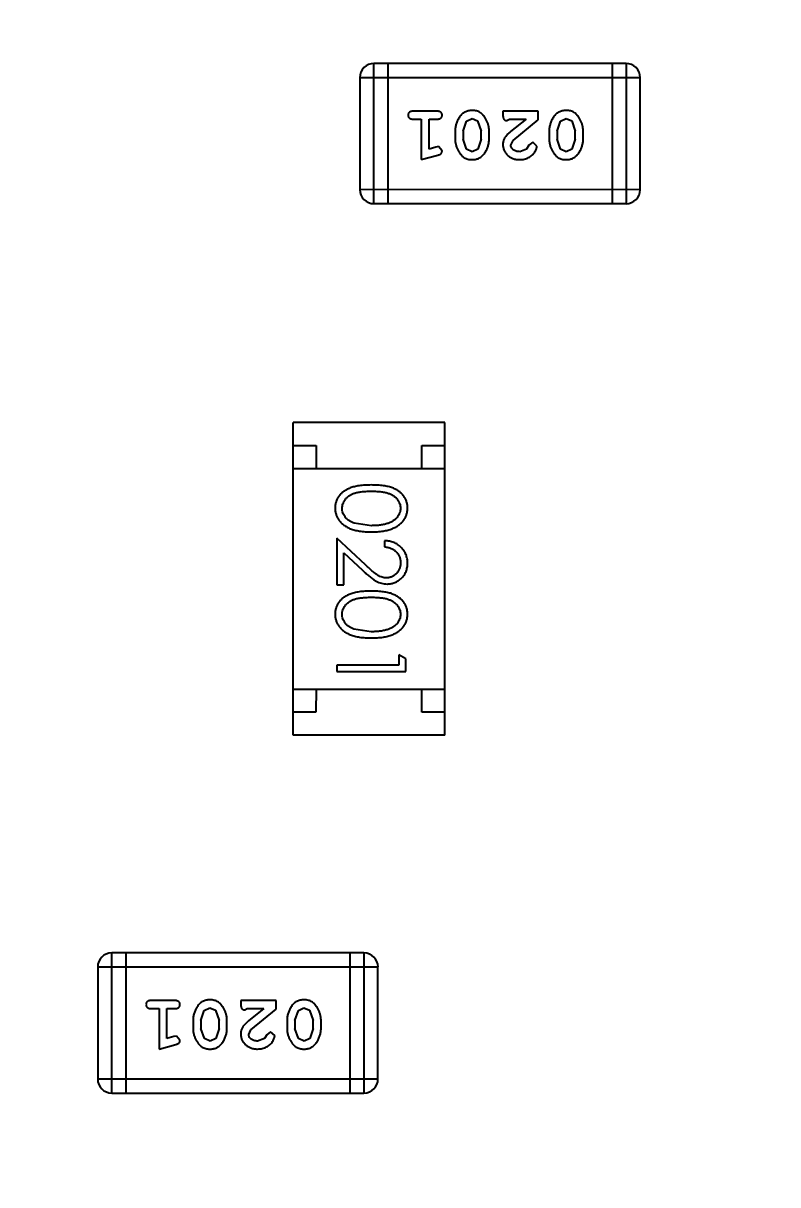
# Model space of a CAD drawing. Header units: inches. Extents: x -37.2 to 29.4, y -3.8 to 37.3.
# Drawn here: x -18.089 to -16.448, y 9.796 to 12.323 of the extents above; entities that cross this region are included whole.
import ezdxf

# ---------------------------------------------------------------- set-up
doc = ezdxf.new("R2010")
doc.units = ezdxf.units.IN
doc.header["$LTSCALE"] = 1.21
doc.header["$MEASUREMENT"] = 0
doc.header["$PDMODE"] = 3
doc.header["$PDSIZE"] = 0.3125
doc.layers.get('0').update_dxf_attribs({"linetype": 'CONTINUOUS'})
doc.layers.get('Defpoints').update_dxf_attribs({"linetype": 'CONTINUOUS'})
doc.layers.add('DIM', color=3, linetype='CONTINUOUS')
doc.styles.get("Standard").update_dxf_attribs({"font": 'txt', "width": 0.8})
doc.dimstyles.get("Standard").update_dxf_attribs({"dimtxt": 0.15625, "dimasz": 0.1875, "dimexe": 0.125, "dimexo": 0.0625, "dimgap": 0.09, "dimtad": 0, "dimtih": 1, "dimtoh": 1, "dimzin": 4, "dimdsep": 46, "dimtxsty": 'STANDARD', "dimblk": '_FILLED', "dimblk1": '_FILLED', "dimblk2": '_FILLED', "dimcen": 0.09, "dimazin": 1, "dimtp": 0.01, "dimtm": 0.01, "dimtfac": 1, "dimtofl": 0, "dimtmove": 0, "dimatfit": 3, "dimldrblk": '_FILLED', "dimfxl": 1, "dimtolj": 1, "dimtzin": 4, "dimarcsym": 0})

# ---------------------------------------------------------------- blocks, each defined once
blk = doc.blocks.new('_FILLED')
at = {"color": 0, "linetype": 'ByBlock'}
blk.add_solid([(0, 0), (-1, 0.1667), (-1, -0.1667)], dxfattribs=at)
blk = doc.blocks.new('*D5')
at = {"layer": 'Defpoints', "color": 0}
for p in [(-36.4962, 28.4485), (-28.0296, 28.4485), (-12.0218, 0.4472)]:
    blk.add_point(p, dxfattribs=at)
at = {"layer": 'DIM', "color": 0, "lineweight": -2}
for p, q in [((-28.0921, 28.4485), (-36.6212, 28.4485)), ((-36.4962, 27.4485), (-36.4962, 16.0045)), ((-36.4962, 1.4472), (-36.4962, 12.8912)), ((-12.0843, 0.4472), (-36.6212, 0.4472))]:
    blk.add_line(p, q, dxfattribs=at)
for p, rotation in [((-36.4962, 28.4485), 90), ((-36.4962, 0.4472), 270)]:
    blk.add_blockref('_FILLED', p, dxfattribs=dict(at, rotation=rotation))
at = {"layer": 'DIM', "color": 0, "insert": (-36.4962, 14.4478), "char_height": 1, "attachment_point": 5, "rotation": 90}
blk.add_mtext('\\A1;28.00', dxfattribs=at)

msp = doc.modelspace()

# ---------------------------------------------------------------- linework, layer by layer
at = {"color": 7, "linetype": 'Continuous'}
for p, q in [((-16.778, 12.2349), (-17.3266, 12.2349)), ((-17.3266, 11.9301), (-17.3266, 12.2349)), ((-17.2961, 12.2349), (-17.2962, 11.9301)), ((-16.8085, 12.2349), (-16.8085, 11.9301)), ((-16.778, 12.2349), (-16.778, 11.9301)), ((-17.3571, 12.2044), (-16.7475, 12.2044)), ((-17.3571, 12.2044), (-17.3571, 11.9606)), ((-16.7475, 11.9605), (-16.7475, 12.2044)), ((-17.1892, 12.1313), (-17.2411, 12.1313)), ((-16.9689, 12.1312), (-17.046, 12.1312)), ((-17.046, 12.1312), (-17.046, 12.1234)), ((-16.9689, 12.1124), (-16.9689, 12.1312)), ((-17.2411, 12.114), (-17.2238, 12.114)), ((-17.2238, 12.114), (-17.2238, 12.0259)), ((-17.2065, 12.114), (-17.1892, 12.114)), ((-17.2065, 12.049), (-17.2065, 12.114)), ((-17.1325, 12.0879), (-17.1253, 12.1097)), ((-17.1253, 12.1097), (-17.113, 12.1155)), ((-17.113, 12.1155), (-17.1009, 12.1102)), ((-17.1009, 12.1102), (-17.0932, 12.0879)), ((-17.0374, 12.1108), (-17.0319, 12.1139)), ((-17.0319, 12.1139), (-16.9957, 12.1139)), ((-16.9957, 12.1139), (-17.0293, 12.0869)), ((-17.0239, 12.0674), (-16.9689, 12.1124)), ((-16.928, 12.0879), (-16.9208, 12.1097)), ((-16.9208, 12.1097), (-16.9085, 12.1155)), ((-16.9085, 12.1155), (-16.8963, 12.1102)), ((-16.8963, 12.1102), (-16.8887, 12.0879)), ((-17.1498, 12.0882), (-17.1498, 12.0705)), ((-17.1325, 12.0879), (-17.1325, 12.0707)), ((-17.0932, 12.0707), (-17.0932, 12.0879)), ((-17.0759, 12.0705), (-17.0759, 12.0882)), ((-16.9453, 12.0882), (-16.9453, 12.0704)), ((-16.928, 12.0879), (-16.928, 12.0707)), ((-16.8887, 12.0707), (-16.8887, 12.0879)), ((-16.8714, 12.0704), (-16.8714, 12.0882)), ((-17.1861, 12.0542), (-17.1915, 12.0531)), ((-17.1782, 12.0449), (-17.1861, 12.0542)), ((-17.125, 12.0484), (-17.1325, 12.0707)), ((-17.0932, 12.0707), (-17.1005, 12.049)), ((-17.0287, 12.0577), (-17.0239, 12.0674)), ((-16.9894, 12.057), (-16.9944, 12.0485)), ((-16.9809, 12.0636), (-16.9894, 12.057)), ((-16.9721, 12.0552), (-16.9809, 12.0636)), ((-16.9205, 12.0484), (-16.928, 12.0707)), ((-16.8887, 12.0707), (-16.896, 12.0489)), ((-17.2238, 12.0259), (-17.1872, 12.0357)), ((-17.1915, 12.0531), (-17.2065, 12.049)), ((-17.1128, 12.0432), (-17.125, 12.0484)), ((-17.1005, 12.049), (-17.1128, 12.0432)), ((-16.9944, 12.0485), (-17.0092, 12.0431)), ((-16.9083, 12.0431), (-16.9205, 12.0484)), ((-16.896, 12.0489), (-16.9083, 12.0431)), ((-16.7475, 11.9605), (-17.3571, 11.9606)), ((-17.3266, 11.9301), (-16.778, 11.9301)), ((-17.5025, 10.774), (-17.5024, 11.454)), ((-17.1724, 11.454), (-17.5024, 11.454)), ((-17.1725, 10.774), (-17.1724, 11.454)), ((-17.5024, 11.404), (-17.4524, 11.404)), ((-17.4524, 11.404), (-17.4524, 11.354)), ((-17.2224, 11.404), (-17.1724, 11.404)), ((-17.2224, 11.354), (-17.2224, 11.404)), ((-17.5024, 11.354), (-17.1724, 11.354)), ((-17.3321, 11.2295), (-17.3698, 11.2352)), ((-17.3451, 11.1444), (-17.4071, 11.2026)), ((-17.4071, 11.2026), (-17.4071, 11.1007)), ((-17.3033, 11.1968), (-17.3033, 11.1833)), ((-17.3918, 11.1705), (-17.3517, 11.1329)), ((-17.3918, 11.1007), (-17.3918, 11.1705)), ((-17.4071, 11.1007), (-17.3918, 11.1007)), ((-17.3322, 10.9987), (-17.3699, 11.0044)), ((-17.2572, 10.9399), (-17.2725, 10.9487)), ((-17.2725, 10.9487), (-17.2725, 10.9257)), ((-17.2725, 10.9257), (-17.4072, 10.9257)), ((-17.4072, 10.9257), (-17.4072, 10.9122)), ((-17.2572, 10.9122), (-17.2572, 10.9399)), ((-17.4072, 10.9122), (-17.2572, 10.9122)), ((-17.5024, 10.874), (-17.1724, 10.874)), ((-17.4524, 10.874), (-17.4525, 10.824)), ((-17.2225, 10.824), (-17.2224, 10.874)), ((-17.4525, 10.824), (-17.5025, 10.824)), ((-17.1725, 10.824), (-17.2225, 10.824)), ((-17.1725, 10.774), (-17.5025, 10.774)), ((-17.3481, 10.2999), (-17.8968, 10.2999)), ((-17.8968, 9.9951), (-17.8968, 10.2999)), ((-17.8663, 10.2999), (-17.8663, 9.9951)), ((-17.3786, 10.2999), (-17.3786, 9.9951)), ((-17.3481, 10.2999), (-17.3482, 9.9951)), ((-17.9273, 10.2695), (-17.3177, 10.2694)), ((-17.9273, 10.2695), (-17.9273, 10.0256)), ((-17.3177, 10.0256), (-17.3177, 10.2694)), ((-17.7593, 10.1963), (-17.8112, 10.1963)), ((-17.5391, 10.1963), (-17.6162, 10.1963)), ((-17.6162, 10.1963), (-17.6162, 10.1884)), ((-17.5391, 10.1774), (-17.5391, 10.1963)), ((-17.8112, 10.179), (-17.7939, 10.179)), ((-17.7939, 10.179), (-17.7939, 10.0909)), ((-17.7766, 10.179), (-17.7593, 10.179)), ((-17.7766, 10.114), (-17.7766, 10.179)), ((-17.7027, 10.153), (-17.6954, 10.1748)), ((-17.6954, 10.1748), (-17.6831, 10.1806)), ((-17.6831, 10.1806), (-17.671, 10.1753)), ((-17.671, 10.1753), (-17.6634, 10.153)), ((-17.6075, 10.1758), (-17.602, 10.179)), ((-17.602, 10.179), (-17.5658, 10.179)), ((-17.5658, 10.179), (-17.5994, 10.1519)), ((-17.5941, 10.1324), (-17.5391, 10.1774)), ((-17.4982, 10.153), (-17.4909, 10.1747)), ((-17.4909, 10.1747), (-17.4786, 10.1805)), ((-17.4786, 10.1805), (-17.4665, 10.1753)), ((-17.4665, 10.1753), (-17.4589, 10.153)), ((-17.72, 10.1533), (-17.72, 10.1355)), ((-17.7027, 10.153), (-17.7027, 10.1358)), ((-17.6951, 10.1135), (-17.7027, 10.1358)), ((-17.6634, 10.1358), (-17.6706, 10.114)), ((-17.6634, 10.1358), (-17.6634, 10.153)), ((-17.6461, 10.1355), (-17.6461, 10.1532)), ((-17.5155, 10.1532), (-17.5155, 10.1355)), ((-17.4982, 10.153), (-17.4982, 10.1358)), ((-17.4906, 10.1135), (-17.4982, 10.1358)), ((-17.4589, 10.1358), (-17.4661, 10.114)), ((-17.4589, 10.1358), (-17.4589, 10.153)), ((-17.4415, 10.1355), (-17.4415, 10.1532)), ((-17.7616, 10.1182), (-17.7766, 10.114)), ((-17.7562, 10.1192), (-17.7616, 10.1182)), ((-17.7483, 10.1099), (-17.7562, 10.1192)), ((-17.683, 10.1082), (-17.6951, 10.1135)), ((-17.6706, 10.114), (-17.683, 10.1082)), ((-17.5989, 10.1227), (-17.5941, 10.1324)), ((-17.5645, 10.1136), (-17.5794, 10.1082)), ((-17.5595, 10.1221), (-17.5645, 10.1136)), ((-17.5511, 10.1286), (-17.5595, 10.1221)), ((-17.5422, 10.1202), (-17.5511, 10.1286)), ((-17.4785, 10.1082), (-17.4906, 10.1135)), ((-17.4661, 10.114), (-17.4785, 10.1082)), ((-17.7939, 10.0909), (-17.7574, 10.1008)), ((-17.3177, 10.0256), (-17.9273, 10.0256)), ((-17.8968, 9.9951), (-17.3482, 9.9951))]:
    msp.add_line(p, q, dxfattribs=at)
for centre, start, end in [((-17.3266, 12.2044), 89.9955, 179.9955), ((-16.778, 12.2044), 359.9955, 89.9955), ((-17.3266, 11.9606), 179.9955, 269.9955), ((-16.778, 11.9605), 269.9955, 359.9955), ((-17.8968, 10.2695), 89.9955, 179.9955), ((-17.3481, 10.2694), 359.9955, 89.9955), ((-17.8968, 10.0256), 179.9955, 269.9955), ((-17.3482, 10.0256), 269.9955, 359.9955)]:
    msp.add_arc(centre, 0.0305, start, end, dxfattribs=at)
for points, knots in [([(-17.2411, 12.1313), (-17.242, 12.1312), (-17.2437, 12.1312), (-17.246, 12.1307), (-17.248, 12.13), (-17.2495, 12.1289), (-17.2507, 12.1276), (-17.2515, 12.1261), (-17.252, 12.1244), (-17.2521, 12.1232), (-17.2521, 12.1226)], [0, 0, 0, 0, 0.169012, 0.317488, 0.445429, 0.560977, 0.67065, 0.776666, 0.88492, 1, 1, 1, 1]), ([(-17.1782, 12.1226), (-17.1782, 12.1232), (-17.1783, 12.1244), (-17.1788, 12.1261), (-17.1796, 12.1276), (-17.1807, 12.1289), (-17.1823, 12.13), (-17.1843, 12.1307), (-17.1866, 12.1312), (-17.1883, 12.1312), (-17.1892, 12.1313)], [0, 0, 0, 0, 0.115051, 0.223278, 0.329269, 0.437893, 0.554681, 0.682591, 0.83103, 1, 1, 1, 1]), ([(-17.1129, 12.1328), (-17.1144, 12.1328), (-17.1172, 12.1327), (-17.1213, 12.132), (-17.1251, 12.1309), (-17.1287, 12.1293), (-17.132, 12.1273), (-17.1351, 12.1247), (-17.1379, 12.1218), (-17.1403, 12.1184), (-17.1425, 12.1148), (-17.1445, 12.1111), (-17.1461, 12.1074), (-17.1475, 12.1037), (-17.1485, 12.0999), (-17.1493, 12.096), (-17.1498, 12.0921), (-17.1498, 12.0895), (-17.1498, 12.0882)], [0, 0, 0, 0, 0.067217, 0.131051, 0.19272, 0.252824, 0.312745, 0.373449, 0.436041, 0.501494, 0.567761, 0.632087, 0.695096, 0.757109, 0.817993, 0.878657, 0.939311, 1, 1, 1, 1]), ([(-17.0759, 12.0882), (-17.0759, 12.0893), (-17.076, 12.0914), (-17.0763, 12.0946), (-17.0768, 12.0977), (-17.0775, 12.1008), (-17.0783, 12.1039), (-17.0795, 12.1068), (-17.0807, 12.1098), (-17.0822, 12.1127), (-17.0838, 12.1154), (-17.0854, 12.118), (-17.087, 12.1203), (-17.0887, 12.1224), (-17.0904, 12.1242), (-17.0921, 12.1259), (-17.0938, 12.1273), (-17.0962, 12.1289), (-17.0994, 12.1305), (-17.1036, 12.1319), (-17.1081, 12.1327), (-17.1113, 12.1328), (-17.1129, 12.1328)], [0, 0, 0, 0, 0.049886, 0.09882, 0.148132, 0.19689, 0.246038, 0.295176, 0.345305, 0.395692, 0.445312, 0.491875, 0.535813, 0.577009, 0.616081, 0.652689, 0.687585, 0.720206, 0.785062, 0.85223, 0.923759, 1, 1, 1, 1]), ([(-16.9084, 12.1328), (-16.9099, 12.1328), (-16.9127, 12.1327), (-16.9168, 12.132), (-16.9206, 12.1309), (-16.9242, 12.1293), (-16.9275, 12.1272), (-16.9306, 12.1247), (-16.9334, 12.1218), (-16.9358, 12.1184), (-16.938, 12.1148), (-16.94, 12.1111), (-16.9416, 12.1074), (-16.943, 12.1036), (-16.944, 12.0998), (-16.9448, 12.096), (-16.9452, 12.0921), (-16.9453, 12.0895), (-16.9453, 12.0882)], [0, 0, 0, 0, 0.067217, 0.131051, 0.19272, 0.252824, 0.312745, 0.373449, 0.436041, 0.501494, 0.567761, 0.632087, 0.695096, 0.757109, 0.817993, 0.878657, 0.939311, 1, 1, 1, 1]), ([(-16.8714, 12.0882), (-16.8714, 12.0893), (-16.8715, 12.0914), (-16.8718, 12.0946), (-16.8722, 12.0977), (-16.8729, 12.1008), (-16.8738, 12.1038), (-16.875, 12.1068), (-16.8762, 12.1098), (-16.8777, 12.1127), (-16.8793, 12.1154), (-16.8809, 12.118), (-16.8825, 12.1203), (-16.8842, 12.1224), (-16.8859, 12.1242), (-16.8876, 12.1259), (-16.8893, 12.1273), (-16.8917, 12.1289), (-16.8948, 12.1305), (-16.899, 12.1318), (-16.9036, 12.1327), (-16.9068, 12.1328), (-16.9084, 12.1328)], [0, 0, 0, 0, 0.049886, 0.09882, 0.148132, 0.19689, 0.246038, 0.295176, 0.345305, 0.395692, 0.445312, 0.491875, 0.535813, 0.577009, 0.616081, 0.652689, 0.687585, 0.720206, 0.785062, 0.85223, 0.923759, 1, 1, 1, 1]), ([(-17.2521, 12.1226), (-17.2521, 12.122), (-17.252, 12.1208), (-17.2515, 12.1191), (-17.2507, 12.1176), (-17.2495, 12.1163), (-17.2479, 12.1152), (-17.246, 12.1145), (-17.2437, 12.114), (-17.242, 12.114), (-17.2411, 12.114)], [0, 0, 0, 0, 0.11517, 0.223509, 0.328254, 0.438012, 0.553651, 0.682263, 0.830856, 1, 1, 1, 1]), ([(-17.1892, 12.114), (-17.1883, 12.114), (-17.1866, 12.114), (-17.1843, 12.1145), (-17.1823, 12.1152), (-17.1807, 12.1163), (-17.1796, 12.1176), (-17.1788, 12.1191), (-17.1783, 12.1208), (-17.1782, 12.122), (-17.1782, 12.1226)], [0, 0, 0, 0, 0.169102, 0.317658, 0.446239, 0.563118, 0.671828, 0.776546, 0.884858, 1, 1, 1, 1]), ([(-17.046, 12.1234), (-17.046, 12.1223), (-17.046, 12.1203), (-17.0455, 12.1176), (-17.0448, 12.1154), (-17.0438, 12.1136), (-17.0425, 12.1123), (-17.0409, 12.1114), (-17.0392, 12.1109), (-17.038, 12.1108), (-17.0374, 12.1108)], [0, 0, 0, 0, 0.1844, 0.34094, 0.473574, 0.586824, 0.690029, 0.789175, 0.890445, 1, 1, 1, 1]), ([(-17.0293, 12.0869), (-17.0301, 12.0861), (-17.0318, 12.0846), (-17.0342, 12.0824), (-17.0363, 12.0803), (-17.0382, 12.0783), (-17.0398, 12.0765), (-17.0411, 12.0747), (-17.0423, 12.0731), (-17.0434, 12.071), (-17.0445, 12.0684), (-17.0454, 12.0653), (-17.0459, 12.062), (-17.046, 12.0597), (-17.046, 12.0586)], [0, 0, 0, 0, 0.103002, 0.197728, 0.285279, 0.365235, 0.437224, 0.502446, 0.560545, 0.611446, 0.707576, 0.80349, 0.900532, 1, 1, 1, 1]), ([(-17.1498, 12.0705), (-17.1498, 12.0694), (-17.1498, 12.0672), (-17.1495, 12.0641), (-17.149, 12.0609), (-17.1483, 12.0578), (-17.1474, 12.0548), (-17.1463, 12.0518), (-17.145, 12.0488), (-17.1435, 12.0459), (-17.1419, 12.0432), (-17.1402, 12.0406), (-17.1386, 12.0383), (-17.1369, 12.0362), (-17.1352, 12.0343), (-17.1335, 12.0327), (-17.1318, 12.0313), (-17.1294, 12.0297), (-17.1262, 12.0281), (-17.122, 12.0268), (-17.1175, 12.026), (-17.1143, 12.0259), (-17.1127, 12.0258)], [0, 0, 0, 0, 0.049855, 0.099516, 0.148482, 0.19758, 0.246804, 0.296268, 0.346517, 0.397047, 0.446826, 0.49336, 0.537801, 0.579207, 0.617974, 0.654833, 0.689171, 0.722088, 0.786392, 0.853518, 0.924186, 1, 1, 1, 1]), ([(-17.1127, 12.0258), (-17.1113, 12.0259), (-17.1085, 12.026), (-17.1044, 12.0267), (-17.1005, 12.0278), (-17.097, 12.0294), (-17.0937, 12.0314), (-17.0906, 12.034), (-17.0878, 12.0369), (-17.0854, 12.0403), (-17.0832, 12.0439), (-17.0812, 12.0476), (-17.0796, 12.0513), (-17.0783, 12.0551), (-17.0772, 12.0588), (-17.0765, 12.0627), (-17.076, 12.0666), (-17.0759, 12.0692), (-17.0759, 12.0705)], [0, 0, 0, 0, 0.06692, 0.130834, 0.19258, 0.252759, 0.312631, 0.373411, 0.436359, 0.501894, 0.568244, 0.632472, 0.69556, 0.757163, 0.818592, 0.878885, 0.939235, 1, 1, 1, 1]), ([(-17.046, 12.0586), (-17.046, 12.0575), (-17.0459, 12.0553), (-17.0454, 12.0521), (-17.0446, 12.049), (-17.0435, 12.046), (-17.042, 12.0431), (-17.0402, 12.0404), (-17.0381, 12.0378), (-17.0358, 12.0354), (-17.0331, 12.0332), (-17.0303, 12.0312), (-17.0272, 12.0295), (-17.024, 12.0282), (-17.0206, 12.0271), (-17.017, 12.0264), (-17.0132, 12.0259), (-17.0107, 12.0259), (-17.0093, 12.0258)], [0, 0, 0, 0, 0.060981, 0.120256, 0.178148, 0.236115, 0.293993, 0.352864, 0.413358, 0.476056, 0.539296, 0.602396, 0.665116, 0.728325, 0.792919, 0.859317, 0.928302, 1, 1, 1, 1]), ([(-17.0092, 12.0431), (-17.0106, 12.0432), (-17.0133, 12.0433), (-17.0171, 12.0441), (-17.0205, 12.0455), (-17.0234, 12.0474), (-17.0257, 12.0497), (-17.0275, 12.0522), (-17.0285, 12.0549), (-17.0286, 12.0567), (-17.0287, 12.0577)], [0, 0, 0, 0, 0.156344, 0.299348, 0.4327, 0.561, 0.682299, 0.791883, 0.89611, 1, 1, 1, 1]), ([(-17.0093, 12.0258), (-17.0076, 12.0259), (-17.0043, 12.026), (-16.9994, 12.0269), (-16.9946, 12.0283), (-16.9901, 12.0303), (-16.986, 12.0327), (-16.9823, 12.0356), (-16.9792, 12.0388), (-16.9767, 12.0424), (-16.9747, 12.046), (-16.9732, 12.0493), (-16.9723, 12.0523), (-16.9721, 12.0543), (-16.9721, 12.0552)], [0, 0, 0, 0, 0.098286, 0.193983, 0.289056, 0.384352, 0.477435, 0.566197, 0.652355, 0.737986, 0.818188, 0.887401, 0.94802, 1, 1, 1, 1]), ([(-16.9453, 12.0704), (-16.9453, 12.0694), (-16.9453, 12.0672), (-16.945, 12.064), (-16.9444, 12.0609), (-16.9438, 12.0578), (-16.9429, 12.0548), (-16.9417, 12.0517), (-16.9405, 12.0488), (-16.939, 12.0459), (-16.9374, 12.0432), (-16.9357, 12.0406), (-16.9341, 12.0383), (-16.9324, 12.0362), (-16.9307, 12.0343), (-16.929, 12.0327), (-16.9272, 12.0313), (-16.9249, 12.0297), (-16.9217, 12.0281), (-16.9175, 12.0268), (-16.913, 12.026), (-16.9098, 12.0259), (-16.9082, 12.0258)], [0, 0, 0, 0, 0.049855, 0.099516, 0.148482, 0.19758, 0.246804, 0.296268, 0.346517, 0.397047, 0.446826, 0.49336, 0.537801, 0.579207, 0.617974, 0.654833, 0.689171, 0.722088, 0.786392, 0.853518, 0.924186, 1, 1, 1, 1]), ([(-16.9082, 12.0258), (-16.9068, 12.0259), (-16.904, 12.0259), (-16.8999, 12.0267), (-16.896, 12.0278), (-16.8925, 12.0294), (-16.8892, 12.0314), (-16.8861, 12.0339), (-16.8833, 12.0369), (-16.8809, 12.0403), (-16.8787, 12.0439), (-16.8767, 12.0476), (-16.8751, 12.0513), (-16.8737, 12.055), (-16.8727, 12.0588), (-16.8719, 12.0627), (-16.8715, 12.0665), (-16.8714, 12.0691), (-16.8714, 12.0704)], [0, 0, 0, 0, 0.06692, 0.130834, 0.19258, 0.252759, 0.312631, 0.373411, 0.436359, 0.501894, 0.568244, 0.632472, 0.69556, 0.757163, 0.818592, 0.878885, 0.939235, 1, 1, 1, 1]), ([(-17.1872, 12.0357), (-17.1864, 12.036), (-17.1848, 12.0365), (-17.1827, 12.0373), (-17.1811, 12.0382), (-17.1799, 12.0392), (-17.1791, 12.0404), (-17.1786, 12.0418), (-17.1782, 12.0433), (-17.1782, 12.0443), (-17.1782, 12.0449)], [0, 0, 0, 0, 0.187321, 0.344927, 0.475328, 0.579604, 0.674244, 0.773631, 0.882025, 1, 1, 1, 1]), ([(-17.3322, 11.318), (-17.3346, 11.3179), (-17.3392, 11.3179), (-17.346, 11.3176), (-17.3523, 11.3171), (-17.3583, 11.3164), (-17.3638, 11.3155), (-17.369, 11.3144), (-17.3737, 11.3131), (-17.378, 11.3116), (-17.382, 11.3099), (-17.3857, 11.3081), (-17.3892, 11.306), (-17.3924, 11.3039), (-17.3954, 11.3016), (-17.3981, 11.2991), (-17.4005, 11.2964), (-17.4027, 11.2936), (-17.4047, 11.2907), (-17.4064, 11.2877), (-17.4078, 11.2846), (-17.4089, 11.2814), (-17.4099, 11.2781), (-17.4105, 11.2748), (-17.4109, 11.2713), (-17.411, 11.269), (-17.411, 11.2678)], [0, 0, 0, 0, 0.068113, 0.132564, 0.193427, 0.250218, 0.303569, 0.353576, 0.400235, 0.443586, 0.484619, 0.524292, 0.56238, 0.599049, 0.63494, 0.669782, 0.704009, 0.737842, 0.771098, 0.803896, 0.836415, 0.868639, 0.900715, 0.933378, 0.966213, 1, 1, 1, 1]), ([(-17.3956, 11.2674), (-17.3955, 11.269), (-17.3953, 11.2723), (-17.394, 11.2772), (-17.392, 11.2819), (-17.3896, 11.2857), (-17.3873, 11.2885), (-17.3854, 11.2906), (-17.3832, 11.2925), (-17.3809, 11.2943), (-17.3784, 11.2959), (-17.3757, 11.2974), (-17.3728, 11.2987), (-17.3697, 11.3), (-17.3663, 11.3011), (-17.3625, 11.302), (-17.3583, 11.3027), (-17.3538, 11.3034), (-17.3489, 11.3039), (-17.3437, 11.3042), (-17.338, 11.3045), (-17.3341, 11.3045), (-17.3321, 11.3045)], [0, 0, 0, 0, 0.060034, 0.120278, 0.182348, 0.247919, 0.281641, 0.315701, 0.350322, 0.385703, 0.421819, 0.459196, 0.497866, 0.538301, 0.58121, 0.628183, 0.679403, 0.734699, 0.794074, 0.858416, 0.927049, 1, 1, 1, 1]), ([(-17.2533, 11.2678), (-17.2533, 11.269), (-17.2533, 11.2713), (-17.2538, 11.2748), (-17.2544, 11.2781), (-17.2554, 11.2814), (-17.2565, 11.2847), (-17.258, 11.2878), (-17.2597, 11.2908), (-17.2616, 11.2938), (-17.2639, 11.2966), (-17.2663, 11.2992), (-17.269, 11.3017), (-17.272, 11.304), (-17.2752, 11.3062), (-17.2786, 11.3082), (-17.2823, 11.31), (-17.2863, 11.3117), (-17.2906, 11.3132), (-17.2953, 11.3145), (-17.3004, 11.3156), (-17.306, 11.3164), (-17.3119, 11.3171), (-17.3183, 11.3176), (-17.3251, 11.3179), (-17.3298, 11.3179), (-17.3322, 11.318)], [0, 0, 0, 0, 0.033742, 0.066533, 0.099153, 0.13154, 0.164087, 0.196563, 0.229707, 0.263315, 0.297504, 0.331686, 0.366482, 0.4021, 0.438958, 0.476748, 0.515985, 0.556589, 0.599519, 0.645765, 0.695487, 0.748721, 0.805687, 0.866754, 0.931405, 1, 1, 1, 1]), ([(-17.3321, 11.3045), (-17.3301, 11.3045), (-17.3262, 11.3045), (-17.3205, 11.3042), (-17.3153, 11.3039), (-17.3104, 11.3034), (-17.3058, 11.3028), (-17.3017, 11.3019), (-17.2979, 11.301), (-17.2945, 11.2999), (-17.2914, 11.2987), (-17.2885, 11.2973), (-17.2858, 11.2958), (-17.2833, 11.2942), (-17.281, 11.2925), (-17.2788, 11.2906), (-17.2769, 11.2885), (-17.2747, 11.2857), (-17.2723, 11.2819), (-17.2702, 11.2772), (-17.2689, 11.2723), (-17.2688, 11.269), (-17.2687, 11.2674)], [0, 0, 0, 0, 0.073302, 0.142286, 0.206253, 0.266017, 0.321612, 0.372532, 0.419497, 0.462398, 0.502825, 0.541489, 0.579034, 0.615143, 0.650298, 0.684912, 0.718701, 0.752189, 0.817245, 0.879117, 0.939613, 1, 1, 1, 1]), ([(-17.411, 11.2678), (-17.411, 11.2666), (-17.4109, 11.2643), (-17.4105, 11.2607), (-17.4098, 11.2573), (-17.4089, 11.254), (-17.4077, 11.2507), (-17.4062, 11.2475), (-17.4045, 11.2444), (-17.4025, 11.2414), (-17.4003, 11.2385), (-17.3977, 11.2358), (-17.395, 11.2332), (-17.3919, 11.2308), (-17.3886, 11.2285), (-17.385, 11.2264), (-17.3812, 11.2245), (-17.3772, 11.2227), (-17.3728, 11.2211), (-17.368, 11.2198), (-17.3629, 11.2186), (-17.3575, 11.2177), (-17.3517, 11.217), (-17.3455, 11.2164), (-17.339, 11.2161), (-17.3345, 11.2161), (-17.3322, 11.216)], [0, 0, 0, 0, 0.033824, 0.067298, 0.10028, 0.133019, 0.165736, 0.198792, 0.232372, 0.266409, 0.301016, 0.336196, 0.371972, 0.408574, 0.446394, 0.485225, 0.525372, 0.567224, 0.611081, 0.65775, 0.70702, 0.759235, 0.814484, 0.873227, 0.934937, 1, 1, 1, 1]), ([(-17.3698, 11.2352), (-17.3709, 11.2356), (-17.3729, 11.2363), (-17.3759, 11.2377), (-17.3786, 11.2391), (-17.3811, 11.2407), (-17.3834, 11.2425), (-17.3856, 11.2443), (-17.3875, 11.2463), (-17.3897, 11.2491), (-17.3921, 11.2528), (-17.3941, 11.2575), (-17.3954, 11.2624), (-17.3955, 11.2657), (-17.3956, 11.2674)], [0, 0, 0, 0, 0.075949, 0.148549, 0.218996, 0.286119, 0.351826, 0.416074, 0.478265, 0.540325, 0.660405, 0.774606, 0.887187, 1, 1, 1, 1]), ([(-17.3322, 11.216), (-17.3299, 11.2161), (-17.3254, 11.2161), (-17.3188, 11.2164), (-17.3126, 11.2169), (-17.3068, 11.2177), (-17.3013, 11.2186), (-17.2962, 11.2198), (-17.2914, 11.2212), (-17.287, 11.2228), (-17.2829, 11.2246), (-17.2791, 11.2265), (-17.2755, 11.2287), (-17.2722, 11.2309), (-17.2692, 11.2333), (-17.2664, 11.2359), (-17.2639, 11.2386), (-17.2617, 11.2415), (-17.2597, 11.2445), (-17.258, 11.2475), (-17.2565, 11.2507), (-17.2554, 11.254), (-17.2544, 11.2573), (-17.2538, 11.2607), (-17.2534, 11.2642), (-17.2533, 11.2666), (-17.2533, 11.2678)], [0, 0, 0, 0, 0.065278, 0.127205, 0.186168, 0.241675, 0.294115, 0.343609, 0.390387, 0.434463, 0.476646, 0.517002, 0.555936, 0.593716, 0.630057, 0.665601, 0.700745, 0.734917, 0.768681, 0.802087, 0.834849, 0.867433, 0.900138, 0.932806, 0.966212, 1, 1, 1, 1]), ([(-17.2687, 11.2674), (-17.2688, 11.2657), (-17.2689, 11.2624), (-17.2702, 11.2576), (-17.2723, 11.2529), (-17.2747, 11.2492), (-17.2769, 11.2463), (-17.279, 11.2443), (-17.2812, 11.2423), (-17.2837, 11.2405), (-17.2864, 11.2388), (-17.2893, 11.2373), (-17.2925, 11.2358), (-17.2959, 11.2345), (-17.2996, 11.2333), (-17.3035, 11.2323), (-17.3077, 11.2315), (-17.3121, 11.2307), (-17.3167, 11.2302), (-17.3216, 11.2297), (-17.3268, 11.2296), (-17.3303, 11.2295), (-17.3321, 11.2295)], [0, 0, 0, 0, 0.059689, 0.119507, 0.181075, 0.246162, 0.279894, 0.314468, 0.350403, 0.387474, 0.426147, 0.466624, 0.508745, 0.553328, 0.600058, 0.649177, 0.700552, 0.754894, 0.811825, 0.871514, 0.934319, 1, 1, 1, 1]), ([(-17.2533, 11.1479), (-17.2533, 11.1496), (-17.2534, 11.1529), (-17.2541, 11.1577), (-17.2552, 11.1623), (-17.2567, 11.1667), (-17.2587, 11.1709), (-17.2612, 11.175), (-17.264, 11.1788), (-17.2673, 11.1823), (-17.2709, 11.1856), (-17.2748, 11.1885), (-17.279, 11.1909), (-17.2834, 11.193), (-17.288, 11.1946), (-17.2929, 11.1957), (-17.298, 11.1965), (-17.3015, 11.1967), (-17.3033, 11.1968)], [0, 0, 0, 0, 0.06445, 0.126725, 0.187421, 0.247417, 0.306749, 0.366595, 0.427749, 0.490235, 0.553031, 0.614805, 0.676505, 0.738096, 0.801021, 0.864897, 0.931209, 1, 1, 1, 1]), ([(-17.3033, 11.1833), (-17.302, 11.1832), (-17.2994, 11.183), (-17.2956, 11.1822), (-17.292, 11.1813), (-17.2887, 11.18), (-17.2856, 11.1785), (-17.2828, 11.1768), (-17.2801, 11.1748), (-17.2778, 11.1725), (-17.2756, 11.1701), (-17.2737, 11.1675), (-17.2722, 11.1647), (-17.2709, 11.1617), (-17.2699, 11.1587), (-17.2692, 11.1554), (-17.2688, 11.1521), (-17.2687, 11.1497), (-17.2687, 11.1486)], [0, 0, 0, 0, 0.073648, 0.143686, 0.210962, 0.275557, 0.338064, 0.399311, 0.4594, 0.51934, 0.579024, 0.637809, 0.695959, 0.754122, 0.813113, 0.873453, 0.935561, 1, 1, 1, 1]), ([(-17.2991, 11.116), (-17.3007, 11.1161), (-17.304, 11.1162), (-17.3087, 11.1173), (-17.3134, 11.119), (-17.3172, 11.1209), (-17.3203, 11.123), (-17.323, 11.1249), (-17.3259, 11.1272), (-17.3292, 11.1299), (-17.3328, 11.133), (-17.3366, 11.1364), (-17.3407, 11.1403), (-17.3436, 11.143), (-17.3451, 11.1444)], [0, 0, 0, 0, 0.088014, 0.174976, 0.2638, 0.355443, 0.406413, 0.465519, 0.533076, 0.609353, 0.693899, 0.787171, 0.889197, 1, 1, 1, 1]), ([(-17.2687, 11.1486), (-17.2687, 11.1475), (-17.2688, 11.1452), (-17.2692, 11.142), (-17.2699, 11.1389), (-17.2709, 11.136), (-17.2722, 11.1331), (-17.2737, 11.1304), (-17.2755, 11.1279), (-17.2776, 11.1254), (-17.2799, 11.1232), (-17.2823, 11.1213), (-17.2849, 11.1197), (-17.2875, 11.1183), (-17.2902, 11.1173), (-17.2931, 11.1166), (-17.2961, 11.1161), (-17.2981, 11.1161), (-17.2991, 11.116)], [0, 0, 0, 0, 0.068027, 0.133505, 0.19695, 0.26027, 0.322741, 0.384982, 0.448465, 0.513424, 0.578224, 0.640011, 0.700094, 0.760067, 0.819012, 0.877878, 0.938035, 1, 1, 1, 1]), ([(-17.2979, 11.1026), (-17.2964, 11.1026), (-17.2935, 11.1027), (-17.2892, 11.1033), (-17.285, 11.1043), (-17.281, 11.1056), (-17.2772, 11.1074), (-17.2735, 11.1096), (-17.2699, 11.1121), (-17.2665, 11.1151), (-17.2634, 11.1183), (-17.2607, 11.1218), (-17.2584, 11.1256), (-17.2565, 11.1295), (-17.2551, 11.1338), (-17.2541, 11.1383), (-17.2534, 11.143), (-17.2533, 11.1462), (-17.2533, 11.1479)], [0, 0, 0, 0, 0.06271, 0.123347, 0.183401, 0.242828, 0.302097, 0.36242, 0.423725, 0.487032, 0.550491, 0.612709, 0.674265, 0.73617, 0.799211, 0.863483, 0.930525, 1, 1, 1, 1]), ([(-17.3517, 11.1329), (-17.3502, 11.1315), (-17.3472, 11.1287), (-17.3428, 11.1248), (-17.3387, 11.1212), (-17.3348, 11.118), (-17.3312, 11.1152), (-17.3278, 11.1127), (-17.3247, 11.1106), (-17.3209, 11.1083), (-17.3161, 11.1059), (-17.3102, 11.104), (-17.3041, 11.1028), (-17.3, 11.1026), (-17.2979, 11.1026)], [0, 0, 0, 0, 0.09953, 0.192079, 0.277712, 0.357454, 0.429648, 0.495771, 0.555538, 0.608657, 0.707578, 0.804328, 0.901298, 1, 1, 1, 1]), ([(-17.3322, 11.0872), (-17.3346, 11.0872), (-17.3392, 11.0872), (-17.346, 11.0868), (-17.3524, 11.0864), (-17.3583, 11.0856), (-17.3638, 11.0847), (-17.369, 11.0837), (-17.3737, 11.0823), (-17.378, 11.0808), (-17.382, 11.0791), (-17.3858, 11.0773), (-17.3892, 11.0753), (-17.3924, 11.0731), (-17.3954, 11.0708), (-17.3981, 11.0683), (-17.4006, 11.0657), (-17.4028, 11.0629), (-17.4047, 11.0599), (-17.4064, 11.0569), (-17.4078, 11.0538), (-17.409, 11.0506), (-17.4099, 11.0474), (-17.4105, 11.044), (-17.4109, 11.0406), (-17.411, 11.0382), (-17.411, 11.037)], [0, 0, 0, 0, 0.068113, 0.132564, 0.193427, 0.250218, 0.303569, 0.353576, 0.400235, 0.443586, 0.484619, 0.524292, 0.56238, 0.599049, 0.63494, 0.669782, 0.704009, 0.737842, 0.771098, 0.803896, 0.836415, 0.868639, 0.900715, 0.933378, 0.966213, 1, 1, 1, 1]), ([(-17.3956, 11.0366), (-17.3955, 11.0382), (-17.3954, 11.0416), (-17.3941, 11.0464), (-17.392, 11.0512), (-17.3896, 11.0549), (-17.3873, 11.0578), (-17.3854, 11.0598), (-17.3832, 11.0617), (-17.3809, 11.0635), (-17.3784, 11.0651), (-17.3757, 11.0666), (-17.3728, 11.068), (-17.3697, 11.0692), (-17.3663, 11.0703), (-17.3625, 11.0712), (-17.3584, 11.072), (-17.3539, 11.0726), (-17.349, 11.0731), (-17.3437, 11.0735), (-17.338, 11.0737), (-17.3342, 11.0737), (-17.3321, 11.0737)], [0, 0, 0, 0, 0.060034, 0.120278, 0.182348, 0.247919, 0.281641, 0.315701, 0.350322, 0.385703, 0.421819, 0.459196, 0.497866, 0.538301, 0.58121, 0.628183, 0.679403, 0.734699, 0.794074, 0.858416, 0.927049, 1, 1, 1, 1]), ([(-17.2533, 11.037), (-17.2533, 11.0382), (-17.2534, 11.0406), (-17.2538, 11.044), (-17.2544, 11.0474), (-17.2554, 11.0507), (-17.2565, 11.0539), (-17.258, 11.057), (-17.2597, 11.06), (-17.2617, 11.063), (-17.2639, 11.0658), (-17.2663, 11.0685), (-17.269, 11.0709), (-17.272, 11.0733), (-17.2752, 11.0754), (-17.2787, 11.0774), (-17.2824, 11.0793), (-17.2863, 11.0809), (-17.2906, 11.0824), (-17.2953, 11.0837), (-17.3004, 11.0848), (-17.306, 11.0856), (-17.3119, 11.0863), (-17.3183, 11.0868), (-17.3251, 11.0872), (-17.3298, 11.0872), (-17.3322, 11.0872)], [0, 0, 0, 0, 0.033742, 0.066533, 0.099153, 0.13154, 0.164087, 0.196563, 0.229707, 0.263315, 0.297504, 0.331686, 0.366482, 0.4021, 0.438958, 0.476748, 0.515985, 0.556589, 0.599519, 0.645765, 0.695487, 0.748721, 0.805687, 0.866754, 0.931405, 1, 1, 1, 1]), ([(-17.3321, 11.0737), (-17.3301, 11.0737), (-17.3262, 11.0737), (-17.3206, 11.0735), (-17.3153, 11.0731), (-17.3104, 11.0726), (-17.3059, 11.072), (-17.3017, 11.0712), (-17.298, 11.0703), (-17.2945, 11.0692), (-17.2914, 11.0679), (-17.2885, 11.0666), (-17.2858, 11.0651), (-17.2833, 11.0634), (-17.281, 11.0617), (-17.2789, 11.0598), (-17.2769, 11.0578), (-17.2747, 11.0549), (-17.2723, 11.0512), (-17.2702, 11.0465), (-17.269, 11.0416), (-17.2688, 11.0382), (-17.2687, 11.0366)], [0, 0, 0, 0, 0.073302, 0.142286, 0.206253, 0.266017, 0.321612, 0.372532, 0.419497, 0.462398, 0.502825, 0.541489, 0.579034, 0.615143, 0.650298, 0.684912, 0.718701, 0.752189, 0.817245, 0.879117, 0.939613, 1, 1, 1, 1]), ([(-17.411, 11.037), (-17.411, 11.0359), (-17.4109, 11.0335), (-17.4105, 11.03), (-17.4098, 11.0265), (-17.4089, 11.0232), (-17.4077, 11.0199), (-17.4063, 11.0167), (-17.4045, 11.0136), (-17.4025, 11.0106), (-17.4003, 11.0077), (-17.3977, 11.005), (-17.395, 11.0024), (-17.3919, 11), (-17.3886, 10.9977), (-17.385, 10.9957), (-17.3812, 10.9937), (-17.3772, 10.992), (-17.3728, 10.9903), (-17.368, 10.989), (-17.363, 10.9878), (-17.3575, 10.9869), (-17.3517, 10.9862), (-17.3455, 10.9856), (-17.339, 10.9854), (-17.3345, 10.9853), (-17.3322, 10.9853)], [0, 0, 0, 0, 0.033824, 0.067298, 0.10028, 0.133019, 0.165736, 0.198792, 0.232372, 0.266409, 0.301016, 0.336196, 0.371972, 0.408574, 0.446394, 0.485225, 0.525372, 0.567224, 0.611081, 0.65775, 0.70702, 0.759235, 0.814484, 0.873227, 0.934937, 1, 1, 1, 1]), ([(-17.3699, 11.0044), (-17.3709, 11.0048), (-17.373, 11.0056), (-17.3759, 11.0069), (-17.3786, 11.0084), (-17.3811, 11.01), (-17.3834, 11.0117), (-17.3856, 11.0136), (-17.3875, 11.0156), (-17.3897, 11.0184), (-17.3921, 11.0221), (-17.3941, 11.0268), (-17.3954, 11.0316), (-17.3955, 11.0349), (-17.3956, 11.0366)], [0, 0, 0, 0, 0.075949, 0.148549, 0.218996, 0.286119, 0.351826, 0.416074, 0.478265, 0.540325, 0.660405, 0.774606, 0.887187, 1, 1, 1, 1]), ([(-17.3322, 10.9853), (-17.3299, 10.9853), (-17.3254, 10.9854), (-17.3189, 10.9856), (-17.3127, 10.9862), (-17.3068, 10.9869), (-17.3013, 10.9879), (-17.2962, 10.989), (-17.2915, 10.9905), (-17.287, 10.992), (-17.283, 10.9939), (-17.2791, 10.9958), (-17.2756, 10.9979), (-17.2722, 11.0001), (-17.2692, 11.0026), (-17.2664, 11.0051), (-17.2639, 11.0078), (-17.2617, 11.0107), (-17.2597, 11.0137), (-17.258, 11.0168), (-17.2565, 11.0199), (-17.2554, 11.0232), (-17.2544, 11.0265), (-17.2538, 11.03), (-17.2534, 11.0335), (-17.2533, 11.0358), (-17.2533, 11.037)], [0, 0, 0, 0, 0.065278, 0.127205, 0.186168, 0.241675, 0.294115, 0.343609, 0.390387, 0.434463, 0.476646, 0.517002, 0.555936, 0.593716, 0.630057, 0.665601, 0.700745, 0.734917, 0.768681, 0.802087, 0.834849, 0.867433, 0.900138, 0.932806, 0.966212, 1, 1, 1, 1]), ([(-17.2687, 11.0366), (-17.2688, 11.0349), (-17.269, 11.0317), (-17.2702, 11.0268), (-17.2723, 11.0221), (-17.2747, 11.0184), (-17.277, 11.0155), (-17.279, 11.0135), (-17.2812, 11.0115), (-17.2837, 11.0097), (-17.2864, 11.008), (-17.2893, 11.0065), (-17.2925, 11.005), (-17.2959, 11.0037), (-17.2996, 11.0026), (-17.3035, 11.0015), (-17.3077, 11.0007), (-17.3121, 10.9999), (-17.3168, 10.9994), (-17.3217, 10.999), (-17.3268, 10.9988), (-17.3304, 10.9988), (-17.3322, 10.9987)], [0, 0, 0, 0, 0.059689, 0.119507, 0.181075, 0.246162, 0.279894, 0.314468, 0.350403, 0.387474, 0.426147, 0.466624, 0.508745, 0.553328, 0.600058, 0.649177, 0.700552, 0.754894, 0.811825, 0.871514, 0.934319, 1, 1, 1, 1]), ([(-17.8112, 10.1963), (-17.8121, 10.1963), (-17.8138, 10.1962), (-17.8161, 10.1958), (-17.8181, 10.1951), (-17.8196, 10.194), (-17.8208, 10.1926), (-17.8216, 10.1911), (-17.8222, 10.1894), (-17.8222, 10.1883), (-17.8223, 10.1876)], [0, 0, 0, 0, 0.169012, 0.317488, 0.445429, 0.560977, 0.67065, 0.776666, 0.88492, 1, 1, 1, 1]), ([(-17.8223, 10.1876), (-17.8222, 10.187), (-17.8222, 10.1859), (-17.8217, 10.1842), (-17.8208, 10.1827), (-17.8196, 10.1814), (-17.8181, 10.1803), (-17.8161, 10.1795), (-17.8138, 10.1791), (-17.8121, 10.179), (-17.8112, 10.179)], [0, 0, 0, 0, 0.11517, 0.223509, 0.328254, 0.438012, 0.553651, 0.682263, 0.830856, 1, 1, 1, 1]), ([(-17.7483, 10.1876), (-17.7483, 10.1883), (-17.7484, 10.1894), (-17.7489, 10.1911), (-17.7497, 10.1926), (-17.7509, 10.194), (-17.7525, 10.195), (-17.7544, 10.1958), (-17.7567, 10.1962), (-17.7584, 10.1963), (-17.7593, 10.1963)], [0, 0, 0, 0, 0.115051, 0.223278, 0.329269, 0.437893, 0.554681, 0.682591, 0.83103, 1, 1, 1, 1]), ([(-17.7593, 10.179), (-17.7584, 10.179), (-17.7567, 10.1791), (-17.7544, 10.1795), (-17.7525, 10.1803), (-17.7509, 10.1813), (-17.7498, 10.1827), (-17.7489, 10.1842), (-17.7484, 10.1858), (-17.7483, 10.187), (-17.7483, 10.1876)], [0, 0, 0, 0, 0.169102, 0.317658, 0.446239, 0.563118, 0.671828, 0.776546, 0.884858, 1, 1, 1, 1]), ([(-17.6831, 10.1979), (-17.6845, 10.1978), (-17.6874, 10.1978), (-17.6915, 10.197), (-17.6953, 10.1959), (-17.6989, 10.1943), (-17.7022, 10.1923), (-17.7052, 10.1898), (-17.708, 10.1868), (-17.7105, 10.1835), (-17.7127, 10.1799), (-17.7146, 10.1762), (-17.7163, 10.1725), (-17.7177, 10.1687), (-17.7187, 10.1649), (-17.7195, 10.1611), (-17.7199, 10.1572), (-17.72, 10.1546), (-17.72, 10.1533)], [0, 0, 0, 0, 0.067217, 0.131051, 0.19272, 0.252824, 0.312745, 0.373449, 0.436041, 0.501494, 0.567761, 0.632087, 0.695096, 0.757109, 0.817993, 0.878657, 0.939311, 1, 1, 1, 1]), ([(-17.6461, 10.1532), (-17.6461, 10.1543), (-17.6461, 10.1564), (-17.6464, 10.1596), (-17.6469, 10.1628), (-17.6476, 10.1658), (-17.6485, 10.1689), (-17.6496, 10.1719), (-17.6509, 10.1749), (-17.6523, 10.1777), (-17.6539, 10.1805), (-17.6555, 10.183), (-17.6572, 10.1853), (-17.6588, 10.1874), (-17.6605, 10.1893), (-17.6622, 10.191), (-17.664, 10.1924), (-17.6663, 10.194), (-17.6695, 10.1956), (-17.6737, 10.1969), (-17.6783, 10.1977), (-17.6815, 10.1978), (-17.6831, 10.1979)], [0, 0, 0, 0, 0.049886, 0.09882, 0.148132, 0.19689, 0.246038, 0.295176, 0.345305, 0.395692, 0.445312, 0.491875, 0.535813, 0.577009, 0.616081, 0.652689, 0.687585, 0.720206, 0.785062, 0.85223, 0.923759, 1, 1, 1, 1]), ([(-17.6162, 10.1884), (-17.6161, 10.1874), (-17.6161, 10.1854), (-17.6157, 10.1827), (-17.615, 10.1804), (-17.6139, 10.1787), (-17.6126, 10.1774), (-17.6111, 10.1765), (-17.6094, 10.1759), (-17.6082, 10.1759), (-17.6075, 10.1758)], [0, 0, 0, 0, 0.1844, 0.34094, 0.473574, 0.586824, 0.690029, 0.789175, 0.890445, 1, 1, 1, 1]), ([(-17.4786, 10.1978), (-17.48, 10.1978), (-17.4829, 10.1977), (-17.4869, 10.197), (-17.4908, 10.1959), (-17.4944, 10.1943), (-17.4977, 10.1923), (-17.5007, 10.1898), (-17.5035, 10.1868), (-17.506, 10.1834), (-17.5082, 10.1798), (-17.5101, 10.1762), (-17.5118, 10.1724), (-17.5131, 10.1687), (-17.5142, 10.1649), (-17.515, 10.161), (-17.5154, 10.1571), (-17.5155, 10.1545), (-17.5155, 10.1532)], [0, 0, 0, 0, 0.067217, 0.131051, 0.19272, 0.252824, 0.312745, 0.373449, 0.436041, 0.501494, 0.567761, 0.632087, 0.695096, 0.757109, 0.817993, 0.878657, 0.939311, 1, 1, 1, 1]), ([(-17.4415, 10.1532), (-17.4416, 10.1543), (-17.4416, 10.1564), (-17.4419, 10.1596), (-17.4424, 10.1627), (-17.4431, 10.1658), (-17.444, 10.1689), (-17.4451, 10.1719), (-17.4464, 10.1748), (-17.4478, 10.1777), (-17.4494, 10.1804), (-17.451, 10.183), (-17.4527, 10.1853), (-17.4543, 10.1874), (-17.456, 10.1893), (-17.4577, 10.1909), (-17.4595, 10.1924), (-17.4618, 10.194), (-17.465, 10.1956), (-17.4692, 10.1969), (-17.4738, 10.1977), (-17.4769, 10.1978), (-17.4786, 10.1978)], [0, 0, 0, 0, 0.049886, 0.09882, 0.148132, 0.19689, 0.246038, 0.295176, 0.345305, 0.395692, 0.445312, 0.491875, 0.535813, 0.577009, 0.616081, 0.652689, 0.687585, 0.720206, 0.785062, 0.85223, 0.923759, 1, 1, 1, 1]), ([(-17.72, 10.1355), (-17.72, 10.1344), (-17.7199, 10.1323), (-17.7196, 10.1291), (-17.7191, 10.126), (-17.7184, 10.1229), (-17.7175, 10.1198), (-17.7164, 10.1168), (-17.7151, 10.1138), (-17.7136, 10.1109), (-17.712, 10.1082), (-17.7104, 10.1057), (-17.7087, 10.1033), (-17.7071, 10.1012), (-17.7053, 10.0994), (-17.7036, 10.0977), (-17.7019, 10.0963), (-17.6995, 10.0947), (-17.6964, 10.0931), (-17.6922, 10.0918), (-17.6877, 10.091), (-17.6845, 10.0909), (-17.6829, 10.0909)], [0, 0, 0, 0, 0.049855, 0.099516, 0.148482, 0.19758, 0.246804, 0.296268, 0.346517, 0.397047, 0.446826, 0.49336, 0.537801, 0.579207, 0.617974, 0.654833, 0.689171, 0.722088, 0.786392, 0.853518, 0.924186, 1, 1, 1, 1]), ([(-17.6829, 10.0909), (-17.6814, 10.0909), (-17.6786, 10.091), (-17.6745, 10.0917), (-17.6707, 10.0928), (-17.6671, 10.0944), (-17.6638, 10.0965), (-17.6608, 10.099), (-17.658, 10.102), (-17.6555, 10.1053), (-17.6533, 10.1089), (-17.6514, 10.1126), (-17.6497, 10.1163), (-17.6484, 10.1201), (-17.6473, 10.1239), (-17.6466, 10.1277), (-17.6461, 10.1316), (-17.6461, 10.1342), (-17.6461, 10.1355)], [0, 0, 0, 0, 0.06692, 0.130834, 0.19258, 0.252759, 0.312631, 0.373411, 0.436359, 0.501894, 0.568244, 0.632472, 0.69556, 0.757163, 0.818592, 0.878885, 0.939235, 1, 1, 1, 1]), ([(-17.5994, 10.1519), (-17.6003, 10.1512), (-17.602, 10.1497), (-17.6043, 10.1475), (-17.6065, 10.1453), (-17.6083, 10.1434), (-17.6099, 10.1415), (-17.6113, 10.1397), (-17.6124, 10.1381), (-17.6135, 10.136), (-17.6146, 10.1335), (-17.6155, 10.1303), (-17.6161, 10.127), (-17.6161, 10.1248), (-17.6162, 10.1236)], [0, 0, 0, 0, 0.103002, 0.197728, 0.285279, 0.365235, 0.437224, 0.502446, 0.560545, 0.611446, 0.707576, 0.80349, 0.900532, 1, 1, 1, 1]), ([(-17.5155, 10.1355), (-17.5155, 10.1344), (-17.5154, 10.1323), (-17.5151, 10.1291), (-17.5146, 10.1259), (-17.5139, 10.1228), (-17.513, 10.1198), (-17.5119, 10.1168), (-17.5106, 10.1138), (-17.5091, 10.1109), (-17.5075, 10.1082), (-17.5059, 10.1056), (-17.5042, 10.1033), (-17.5026, 10.1012), (-17.5008, 10.0994), (-17.4991, 10.0977), (-17.4974, 10.0963), (-17.495, 10.0947), (-17.4919, 10.0931), (-17.4877, 10.0918), (-17.4831, 10.091), (-17.48, 10.0909), (-17.4783, 10.0909)], [0, 0, 0, 0, 0.049855, 0.099516, 0.148482, 0.19758, 0.246804, 0.296268, 0.346517, 0.397047, 0.446826, 0.49336, 0.537801, 0.579207, 0.617974, 0.654833, 0.689171, 0.722088, 0.786392, 0.853518, 0.924186, 1, 1, 1, 1]), ([(-17.4783, 10.0909), (-17.4769, 10.0909), (-17.4741, 10.091), (-17.47, 10.0917), (-17.4662, 10.0928), (-17.4626, 10.0944), (-17.4593, 10.0965), (-17.4563, 10.099), (-17.4535, 10.1019), (-17.451, 10.1053), (-17.4488, 10.1089), (-17.4469, 10.1126), (-17.4452, 10.1163), (-17.4439, 10.1201), (-17.4428, 10.1239), (-17.4421, 10.1277), (-17.4416, 10.1316), (-17.4416, 10.1342), (-17.4415, 10.1355)], [0, 0, 0, 0, 0.06692, 0.130834, 0.19258, 0.252759, 0.312631, 0.373411, 0.436359, 0.501894, 0.568244, 0.632472, 0.69556, 0.757163, 0.818592, 0.878885, 0.939235, 1, 1, 1, 1]), ([(-17.7574, 10.1008), (-17.7565, 10.101), (-17.755, 10.1015), (-17.7529, 10.1024), (-17.7512, 10.1033), (-17.75, 10.1043), (-17.7492, 10.1055), (-17.7487, 10.1068), (-17.7484, 10.1083), (-17.7483, 10.1094), (-17.7483, 10.1099)], [0, 0, 0, 0, 0.187321, 0.344927, 0.475328, 0.579604, 0.674244, 0.773631, 0.882025, 1, 1, 1, 1]), ([(-17.6162, 10.1236), (-17.6161, 10.1225), (-17.6161, 10.1203), (-17.6156, 10.1171), (-17.6148, 10.114), (-17.6136, 10.111), (-17.6122, 10.1082), (-17.6104, 10.1055), (-17.6083, 10.1029), (-17.6059, 10.1004), (-17.6033, 10.0982), (-17.6004, 10.0962), (-17.5974, 10.0946), (-17.5941, 10.0932), (-17.5907, 10.0922), (-17.5872, 10.0914), (-17.5834, 10.091), (-17.5808, 10.0909), (-17.5795, 10.0909)], [0, 0, 0, 0, 0.060981, 0.120256, 0.178148, 0.236115, 0.293993, 0.352864, 0.413358, 0.476056, 0.539296, 0.602396, 0.665116, 0.728325, 0.792919, 0.859317, 0.928302, 1, 1, 1, 1]), ([(-17.5794, 10.1082), (-17.5808, 10.1082), (-17.5835, 10.1083), (-17.5873, 10.1092), (-17.5907, 10.1105), (-17.5935, 10.1125), (-17.5959, 10.1147), (-17.5976, 10.1172), (-17.5987, 10.1199), (-17.5988, 10.1218), (-17.5989, 10.1227)], [0, 0, 0, 0, 0.156344, 0.299348, 0.4327, 0.561, 0.682299, 0.791883, 0.89611, 1, 1, 1, 1]), ([(-17.5795, 10.0909), (-17.5778, 10.0909), (-17.5744, 10.0911), (-17.5695, 10.0919), (-17.5648, 10.0933), (-17.5603, 10.0953), (-17.5561, 10.0978), (-17.5525, 10.1006), (-17.5493, 10.1039), (-17.5468, 10.1074), (-17.5448, 10.111), (-17.5434, 10.1143), (-17.5424, 10.1174), (-17.5423, 10.1193), (-17.5422, 10.1202)], [0, 0, 0, 0, 0.098286, 0.193983, 0.289056, 0.384352, 0.477435, 0.566197, 0.652355, 0.737986, 0.818188, 0.887401, 0.94802, 1, 1, 1, 1])]:
    msp.add_open_spline(points, degree=3, knots=knots, dxfattribs=at)

# ---------------------------------------------------------------- dimensions: what is measured, and where the dimension line sits
at = {"layer": 'DIM'}
dim = msp.add_linear_dim(base=(-36.4962, 28.4485), p1=(-12.0218, 0.4472), p2=(-28.0296, 28.4485), angle=90, dimstyle='STANDARD', override={"dimtxt": 1, "dimasz": 1, "dimtih": 0, "dimtoh": 0, "dimzin": 0, "dimcen": 0.198, "dimadec": 0, "dimazin": 0, "dimtp": 0, "dimtm": 0, "dimtdec": 4, "dimtzin": 0}, dxfattribs=at)
dim.commit()
dim.dimension.update_dxf_attribs({"geometry": '*D5', "text_midpoint": (-36.4962, 14.4478)})

doc.saveas('drawing.dxf')
